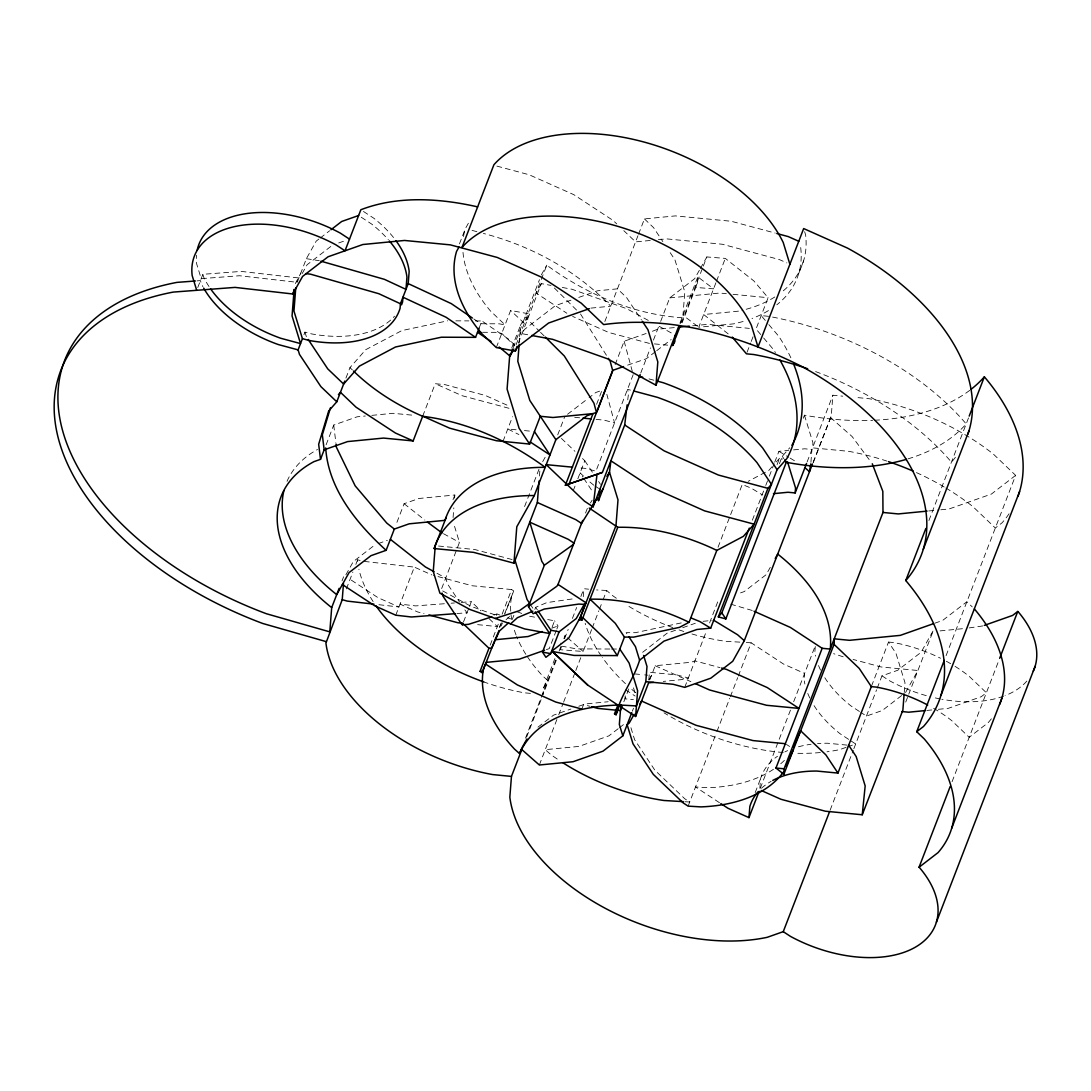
<?xml version="1.0" encoding="UTF-8"?>
<svg xmlns="http://www.w3.org/2000/svg" width="1091" height="1091" viewBox="0 0 1091 1091"><rect width="100%" height="100%" fill="white"/><g stroke="black" fill="none" stroke-linecap="round" stroke-linejoin="round"><path stroke-width="0.75" stroke-dasharray="5 3.75" d="M357.493 561.292L357.616 559.778L360.125 560.501M453.079 517.529L453.829 507.874M454.579 498.219L454.838 494.987L418.917 498.492L404.106 503.715L396.169 524.294M519.234 343.106L520.652 324.9L525.085 316.99L539.349 331.173M539.431 476.031L539.95 469.403M554.896 658.569L543.55 687.971L543.032 694.599L556.765 659.005M591.595 629.589L583.153 651.491L560.351 649.718L560.856 643.09M583.262 596.709L583.89 588.717L588.635 589.181M625.198 695.84L624.966 698.826L633.38 699.631M648.831 679.816L649.418 672.261L676.843 674.906L688.353 677.988L684.521 679.338L663.287 681.411M697.285 283.483L697.804 276.869L713.569 288.842L695.09 287.383L697.285 283.483L682.093 322.841M759.827 788.207L760.577 778.66A107.954 64.369 21.1 0 1 777.488 756.254M810.927 462.27L811.922 449.492L804.776 448.796L790.239 450.215M813.3 462.502L831.247 415.998L832.869 395.228L842.77 396.183M904.248 692.417L904.998 682.748L895.97 653.304L888.51 642.067L871.314 686.621M627.748 399.838L628.552 393.128L627.53 389.31L630.693 390.169M197.771 287.533L202.871 274.305L241.234 271.4L298.92 277.973L296.657 282.01M295.347 283.592L300.816 273.064M318.899 239.038L316.226 241.111L306.366 258.69L297.243 282.324L239.556 275.737L201.194 278.655L196.666 263.886A105.404 62.855 21.1 0 1 196.462 255.253M303.939 334.746L304.948 332.128L311.508 333.887A105.404 62.855 21.1 0 0 394.533 316.185M345.929 378.086L349.966 367.64L365.744 349.693L401.843 330.587L447.719 320.809M326.1 444.828L333.723 425.067L357.152 416.803L365.308 416.012M459.461 243.866L465.298 228.755L470.207 220M342.015 580.889L343.597 576.784M346.365 588.922L352.884 572.052M355.843 564.388L357.616 559.778M422.708 416.162L435.227 383.705L445.06 384.659L485.372 395.488L509.497 406.234M479.154 328.009L481.881 320.945L508.965 339.383L514.366 344.77L512.893 347.402M496.31 347.565L510.615 310.485L529.612 313.963L524.348 323.359L510.615 310.485M395.774 615.201L414.335 567.115L431.845 574.916M452.997 499.746L454.838 494.987M511.72 348.043L520.652 324.9M513.275 347.593L539.486 279.651M516.084 344.77L546.782 265.195C586.549 294.297 633.83 314.726 683.348 317.822L680.102 323.618M518.348 343.16L541.313 283.619L550.996 285.406M441.664 588.54L459.475 542.404L453.774 523.844M503.006 441.378L512.552 416.639M463.525 621.897L468.871 608.028M469.485 606.432L471.326 601.687L480.79 610.728M524.594 506.538L539.009 469.198M557.706 434.873L564.852 416.38M604.85 321.518L637.935 235.765M638.535 234.224L644.44 218.909L675.397 215.895L731.215 221.255L775.196 233.079M496.405 615.379L496.937 614.001L500.005 615.092M490.173 645.176L499.132 621.925M502.119 614.219L511.638 589.549L513.725 590.927L505.147 613.169M499.569 626.957L500.796 623.779M504.465 614.247L513.725 590.927M499.623 627.475L501.465 622.716M512.265 619.443L513.861 615.324M596.6 404.297L601.987 390.319L595.822 392.487L589.085 397.683M615.147 364.599L624.161 341.238L646.131 333.491M573.307 490.514L575.012 486.109M577.848 478.758L584.803 460.743L581.108 457.211M534.822 609.474L535.654 607.305L546.782 602.614L574.725 598.604M633.175 374.649L595.931 471.189L585.69 468.434L577.466 467.644M585.553 513.056L587.831 507.138M640.758 372.986L650.441 347.893M653.441 340.106L660.069 322.95M660.669 321.381L669.724 297.898L694.653 278.682L699.522 269.995M552.128 627.12L554.569 620.806L546.264 619.293M556.26 630.503L549.278 648.6L546.127 649.718M556.846 629.002L558.006 625.989L554.569 620.806M680.034 322.909L697.804 276.869M681.561 322.459L702.727 267.595M703.313 266.081L706.845 256.944L725.31 258.403L753.908 280.973L768.105 297.707L756.022 329.018L762.582 336.737M525.494 738.171L556.124 658.787M559.11 651.054L560.897 646.404M563.883 638.671L565.083 635.576L563.679 638.085M526.639 737.066L541.818 697.749M560.351 649.718L561.551 646.595M564.565 638.767L568.193 629.384M572.42 618.433L576.634 607.482M580.862 596.545L583.89 588.717M715.914 282.76L698.745 327.245L733.561 323.863A163.759 97.631 21.1 0 0 745.548 320.727M716.501 281.233L725.31 258.403M539.349 764.996L558.087 716.419M558.701 714.837L562.983 703.75M563.597 702.168L575.202 672.07M575.816 670.488L581.926 654.655M592.208 628.021L598.85 610.824M599.45 609.255L602.464 601.427M603.064 599.873L606.691 590.476L611.996 595.154A159.954 95.367 21.1 0 0 617.37 598.959M581.83 709.041L583.562 704.581L589.89 706.286M747.049 352.284L750.635 342.969M751.235 341.428L753.035 336.764M623.834 701.758L629.18 687.93M798.653 273.664L803.562 260.954M632.344 711.196L633.503 708.195M649.731 679.911L655.2 665.742L691.121 662.251L694.94 660.901L720.046 667.637M718.028 547.259L742.248 484.486L751.29 488.168L762.159 494.769M684.725 687.371L706.545 630.843M709.586 622.934L718.137 600.786M752.354 520.189L765.159 487.009M765.759 485.454L768.746 477.694M769.346 476.153L774.133 463.73M774.733 462.175L778.933 451.319L788.629 450.378M777.078 464.589L779.533 458.261L782.533 459.066M779.397 463.73L782.274 456.283L789.775 447.76M803.249 418.303L804.449 415.194A228.442 136.198 21.1 0 0 872.636 420.335M807.135 461.902L832.869 395.228M813.081 462.407L831.247 415.998M688.121 806.14L716.296 733.111M716.91 731.529L729.756 698.254M730.37 696.672L737.693 677.661M738.307 676.065L751.153 642.804L783.529 664.051L804.599 673.447L804.122 679.516A107.954 64.369 21.1 0 0 804.885 684.043M755.204 792.571L760.577 778.66M760.304 788.234L790.648 709.614M793.675 701.745L815.372 645.545L814.895 651.613A107.954 64.369 21.1 0 0 815.659 656.155M928.905 520.543L968.617 417.648M830.115 810.218L853.244 750.294M853.858 748.712L876.591 689.771M877.191 688.216L881.978 675.834L897.784 670.256L921.077 652.295L933.432 630.257L908.762 694.19M905.721 702.086L908.162 695.772M946.074 655.65L1015.639 475.376L993.315 454.047A177.956 106.1 21.1 0 0 869.2 398.72L854.335 397.288M952.075 781.688L999.056 659.919M501.137 625.975L502.501 622.906M302.18 273.541L307.103 264.745L332.55 245.12M345.902 574.793L353.334 561.551L375.236 544.654M541.286 274.987L546.782 265.195M541.313 283.619L536.049 293.015L566.843 313.226M542.704 461.629L546.045 455.683M700.34 268.536L706.845 256.944M543.55 687.971L547.764 680.457L542.732 676.025A159.954 95.367 21.1 0 1 526.735 655.691M642.64 652.309L667.037 633.23L676.461 629.902M648.94 679.938L651.422 675.534L644.686 674.879M770.273 567.334L766.141 574.698L744.239 591.581L738.102 593.749M905.544 692.553L917.913 670.501L881.051 666.956L853.08 659.441M590.436 502.951L592.168 500.142M772.033 466.771L768.828 470.426L748.153 481.363M776.315 461.902L779.533 458.261M506.033 619.715L509.565 616.524M320.236 238.015L329.618 230.774M567.538 414.294L587.749 398.72M655.418 351.697L646.24 358.775L626.67 365.458M656.727 350.688L671.156 339.56M537.986 727.138L553.519 715.164L570.907 709.041M618.161 728.72L608.901 735.852L578.966 746.408L545.255 749.681L550.573 754.358A159.954 95.367 21.1 0 0 560.106 760.959M619.47 727.697L624.761 723.619M1015.639 475.376L991.405 494.059L949.075 508.979L940.619 509.797M901.657 695.54L882.251 710.514L866.445 716.078L860.826 712.396M338.715 242.952L346.42 240.238M570.961 300.175L555.278 305.698L524.307 329.577L521.989 333.696L528.453 334.882M578.789 297.407L597.609 290.779L617.451 288.842L626.561 297.529L641.44 319.936M652.418 331.282L657.641 329.209L674.293 327.6M378.263 543.591L387.346 540.386M551.705 628.211L558.006 625.989M682.734 627.693L695.308 623.261M578.816 706.245L585.349 703.954L608.192 701.731M934.81 623.206L942.638 620.438L966.871 601.755L972.231 606.882M982.773 625.934L966.449 628.321M846.07 747.376L839.661 749.626A171.778 102.418 21.1 0 1 826.992 751.794M847.666 746.803L855.671 743.98L850.053 740.298M493.855 614.997L496.937 614.001M681.261 622.906L635.398 632.685L626.152 632.657L628.007 635.453M650.236 240.47L635.576 241.888L623.793 230.651M658.378 239.665L666.533 238.874L722.337 244.248L779.356 259.563L786.884 262.917M669.724 297.898L719.665 293.043L726.347 293.684M590.913 308.112L610.769 306.189C576.471 270.486 531.112 245.775 483.368 233.419M738.471 311.153L703.654 314.535L730.943 336.069M692.608 325.814L707.582 324.354L749.34 328.377M371.84 415.371L393.074 413.312L414.471 415.371M928.755 510.956L938.915 509.961M606.691 590.476L596.559 589.931M703.068 621.311L712.205 620.411M940.06 630.898L964.799 628.484M926.832 710.432L931.769 709.955M938.369 709.314L948.256 708.345L981.245 696.726L986.387 692.758L968.985 676.134A107.954 64.369 21.1 0 0 952.307 664.678M197.089 280.851L200.444 280.605L201.453 283.892A105.404 62.855 21.1 0 0 202.885 286.688M444.364 603.732L415.726 605.9L400.056 604.114L417.567 611.915L424.017 613.66M451.101 603.214L454.47 602.968M461.207 602.45L471.326 601.687M456.938 613.537L467.043 612.774L464.152 608.996M455.847 320.836L468.871 320.89M475.376 320.918L481.881 320.945M482.508 332.291L495.846 332.346L501.765 333.423L514.707 345.792M609.828 649.022L576.566 648.886L562.124 646.24M611.492 649.022L618.147 649.05M739.862 642.135L725.365 641.29A159.954 95.367 21.1 0 1 691.721 633.912M746.312 642.517L751.153 642.804M684.889 801.721L689.717 802.008L684.739 798.735L654.9 770.232L634.607 739.698L630.203 725.338M733.029 294.325L768.105 297.707M768.569 316.322L761.204 315.613L767.75 323.331M654.436 343.897L667.651 345.165M574.712 417.321L579.648 417.798M596.095 419.38L604.319 420.171L614.56 422.926L606.828 394.287M516.111 429.786L507.779 428.995L518.88 434.532M524.444 430.59L531.099 431.231M438.555 546.032L474.721 549.509L513.438 559.915M511.638 589.549L472.171 585.758L433.454 575.352M888.51 642.067L893.693 642.572A107.954 64.369 21.1 0 1 940.524 658.241M477.626 624.652L497.36 626.548L489.068 618.638M634.58 673.911L642.994 674.715M530.444 693.385L524.157 692.785A161.536 96.308 21.1 0 1 483.831 681.943M847.052 745.112L827.496 743.23A107.954 64.369 21.1 0 0 817.527 743.585M306.366 258.69L319.308 260.722M364.299 561.401L414.335 567.115M378.932 604.714L398.951 606.991L378.031 597.677L348.356 578.203M562.288 287.465L571.97 289.251L626.82 308.726L648.859 320.727M529.653 616.238L536.308 617.465M496.869 166.091L529.162 174.765L573.798 194.662L613.197 220.518L616.729 223.9M472.062 230.378L476.917 231.687M649.472 343.42L608.601 332.428L572.639 316.404M649.009 378.904L655.35 380.609M508.992 408.293L462.148 395.719L435.227 383.705M730.684 604.155L752.545 610.565M843.207 656.796L833.592 653.673M517.025 611.751L521.771 613.442M507.67 617.806L510.738 618.897M494.823 614.819L471.107 606.391L442.51 590.831M655.2 665.742L690.903 681.657M659.155 326.332L673.856 334.323M443.478 533.704L459.475 542.404M437 573.28L445.728 578.025L447.569 584.04L459.543 602.068M778.933 451.319L788.752 457.279M790.157 458.138L797.166 462.393M363.467 211.463L373.94 218.323A105.404 62.855 21.1 0 1 394.915 239.297M361.244 217.232L371.704 224.091A105.404 62.855 21.1 0 1 388.382 239.815M593.777 485.209L587.967 480.395M595.004 486.013L598.686 488.427M881.978 675.834L889.179 680.566A107.954 64.369 21.1 0 0 930.691 696.822M859.422 711.468L850.98 705.932A107.954 64.369 21.1 0 1 823.432 675.438M848.648 739.371L840.22 733.834A107.954 64.369 21.1 0 1 812.659 703.34M786.42 744.403L789.625 746.503M625.675 689.853L635.085 696.031M719.446 802.69L695.513 786.979L708.291 787.716A159.954 95.367 21.1 0 0 775.306 768.009M473.78 318.954L480.804 323.741L499.132 323.809L505.051 324.9L490.541 311.03A163.759 97.631 21.1 0 1 462.925 251.489M697.476 326.25L682.98 315.272L684.807 291.952L674.934 259.794L668.428 250.003M404.106 503.715L424.849 520.066M830.428 417.458L852.126 436.55L871.273 462.407M567.484 637.69L583.153 651.491M644.44 218.909L653.536 227.596L662.837 241.602M561.401 438.405L574.943 451.333M583.48 476.099L580.112 472.894L582.88 477.04M349.966 367.64L352.366 369.931M554.364 287.997L576.948 310.458M540.536 332.36L544.109 335.905M768.855 324.627L778.688 336.205A223.082 133.007 21.1 0 1 791.861 359.989M763.673 338.019L773.519 349.611A223.082 133.007 21.1 0 1 775.415 352.543M782.274 456.283L783.87 458.697M584.803 460.743L593.081 473.221M598.618 481.54L600.459 484.309M583.794 478.431L592.999 492.286M535.654 607.305L537.454 610.005M530.431 604.578L532.817 608.164M580.521 314.003L606.569 355.489M804.64 231.701L805.608 234.838A163.759 97.631 21.1 0 1 781.688 292.115M804.449 415.194L812.945 442.878L812.55 447.855L848.893 451.36A177.956 106.1 21.1 0 1 886.833 461.07M633.489 687.835L635.48 694.326M304.948 332.128L306.353 336.669M202.871 274.305L203.881 277.605A105.404 62.855 21.1 0 0 209.595 287.424M624.161 341.238L632.753 373.067M333.723 425.067L335.837 442.482M1026.836 681.111A107.954 64.369 21.1 0 1 1005.084 695.635M1003.556 696.208A107.954 64.369 21.1 0 1 941.806 699.249M940.237 698.949A107.954 64.369 21.1 0 1 932.287 697.217M946.32 661.255A107.954 64.369 21.1 0 1 950.82 663.792M933.637 708.345A107.954 64.369 21.1 0 1 951.802 720.687L969.19 737.298L988.173 722.665A177.956 106.1 21.1 0 0 991.364 718.778M784.838 751.931A107.954 64.369 21.1 0 1 787.647 750.608M798.489 746.776A107.954 64.369 21.1 0 1 811.104 744.253M761.491 788.275A107.954 64.369 21.1 0 1 771.187 781.292M809.808 698.022A107.954 64.369 21.1 0 1 807.749 693.358M820.568 670.119A107.954 64.369 21.1 0 1 818.509 665.455M820.364 752.531A171.778 102.418 21.1 0 1 794.957 753.226M783.297 752.531A171.778 102.418 21.1 0 1 664.051 712.832M635.671 692.662A171.778 102.418 21.1 0 1 630.462 688.23M625.457 683.675A171.778 102.418 21.1 0 1 602.259 657.314M601.264 655.896A171.778 102.418 21.1 0 1 585.171 623.288M683.812 631.484A159.954 95.367 21.1 0 1 679.079 629.889M672.779 627.625A159.954 95.367 21.1 0 1 625.811 604.496M784.402 760.359A159.954 95.367 21.1 0 1 780.706 763.768M916.44 472.608A177.956 106.1 21.1 0 1 944.424 487.145M945.87 488.018A177.956 106.1 21.1 0 1 972.995 506.688L995.333 528.003L1002.07 522.807A228.442 136.198 21.1 0 0 1009.475 513.138M969.776 390.305A228.442 136.198 21.1 0 1 874.396 420.253M815.618 371.595A228.442 136.198 21.1 0 1 951.447 462.148A228.442 136.198 21.1 0 0 956.875 455.342M908.053 458.847A228.442 136.198 21.1 0 0 966.19 423.922A228.442 136.198 21.1 0 0 771.801 316.935M774.801 296.984A163.759 97.631 21.1 0 1 741.962 310.362M800.699 247.548A163.759 97.631 21.1 0 1 776.792 304.825M768.446 310.594A163.759 97.631 21.1 0 1 752.026 318.49M373.108 601.55A161.536 96.308 21.1 0 1 358.912 569.284M525.848 654.314A159.954 95.367 21.1 0 1 516.643 636.489M516.043 634.948A159.954 95.367 21.1 0 1 513.479 627.27M511.72 619.552A159.954 95.367 21.1 0 1 510.847 612.869M510.724 611.205A159.954 95.367 21.1 0 1 511.829 595.181M463.511 236.57A163.759 97.631 21.1 0 1 465.298 228.755M287.028 481.308A161.536 96.308 21.1 0 1 317.495 449.465"/><path stroke-width="1.5" d="M294.134 289.374L292.061 315.967L300.53 343.583L280.782 338.278A105.404 62.855 21.1 0 1 210.563 288.815M295.77 287.779L293.956 311.058L302.425 338.674L298.102 349.884L299.493 354.425L320.89 386.623L336.778 401.802L328.691 410.993L318.667 444.296L320.495 459.338L313.99 461.629A161.536 96.308 21.1 0 0 331.691 607.619L329.796 631.866L266.463 613.756A274.291 163.541 21.1 0 1 62.405 429.881A274.291 163.541 21.1 0 1 177.001 282.378L195.425 280.987M343.488 583.494L342.233 599.668L325.936 643.09A161.536 96.308 21.1 0 0 492.587 774.569L511.461 776.397L521.784 749.653M395.951 240.688A105.404 62.855 21.1 0 1 409.166 271.359L408.211 283.605L400.438 303.748L400.083 308.317A105.404 62.855 21.1 0 1 308.985 340.433L302.425 338.674M435.268 545.718L433.25 571.479L439.891 593.136L469.907 609.474L524.757 628.948L549.659 633.516L535.299 611.901M509.797 354.33L507.083 389.092L519.098 428.245L529.612 444.064L540.331 416.285L553.001 417.498L592.999 413.612L565.356 485.25L602.396 472.417L640.144 374.568M519.098 344.756L517.802 361.312L529.817 400.465L555.865 439.673L534.304 495.546L516.793 526.762L513.943 563.188L473.63 552.36L434.163 548.555L446.274 517.161M511.461 776.397L509.838 797.153A171.778 102.418 21.1 0 0 767.246 937.305L783.256 931.659L829.515 811.799M513.943 563.188L537.358 502.515L539.049 480.995M643.608 655.446L646.99 666.465L645.804 681.643L636.435 705.932L617.942 704.922L614.533 713.773L616.06 714.769L619.565 704.759M616.06 714.769C620.411 695.172 633.762 679.529 639.599 660.178L663.996 641.113L696.972 629.48L710.691 628.143L749.285 528.126M620.902 704.609L619.347 724.506L622.825 735.866L602.982 751.167L573.061 761.723L539.349 764.996L521.28 749.094L519.548 753.554L514.529 749.135A159.954 95.367 21.1 0 1 483.613 668.278L486.259 662.373L519.343 659.155L544.545 650.277M531.672 335.483L552.646 339.328L607.496 358.789L655.991 385.205L657.818 361.898L647.959 329.741L642.367 321.327M619.47 705.918L635.603 716.501L637.621 690.753L629.125 663.069L619.811 649.063M675.315 335.128L674.797 341.742L672.615 345.642L674.402 341.006M720.865 803.603L727.902 808.226L748.972 817.623L749.844 806.481A107.954 64.369 21.1 0 1 758.109 791.725M773.464 493.664L788.016 492.259L795.162 492.941L795.544 487.963L787.552 461.902M810.804 463.866L809.495 471.707L805.008 467.766M904.125 694.026L902.871 710.132L862.245 814.759L825.382 811.213L780.965 799.28L761.218 790.484M572.53 467.18L546.223 464.643L584.531 501.233L593.109 506.851L596.954 475.008M596.695 497.837L598.536 500.605L599.914 489.232M593.109 506.851L624.693 424.985L627.134 404.856M330.45 407.829L322.336 434.791L324.163 449.833L320.495 459.338M326.059 641.576L262.713 623.466A274.291 163.541 21.1 0 1 58.655 439.578A274.291 163.541 21.1 0 1 173.251 292.088L235.07 287.397L292.743 293.984L294.434 289.606M336.778 401.802L344.783 381.073M331.691 607.619L339.137 588.335M324.163 449.833L347.593 441.582L383.514 438.077L413.148 440.928L422.708 416.162L449.628 428.163L496.473 440.75L529.612 444.064M283.905 490.636A161.536 96.308 21.1 0 0 336.71 594.622L349.093 572.557L370.995 555.66L386.119 550.328L394.328 529.053L409.139 523.83L445.06 520.339A161.536 96.308 21.1 0 1 545.186 467.33C509.224 440.9 467.112 421.862 422.653 416.285C397.383 405.402 373.258 390.346 353.552 371.076M308.207 339.478L327.75 368.881L343.624 384.046L359.416 366.112L395.515 346.993L441.378 337.214L475.553 337.351L479.154 328.009M499.173 347.033L510.002 356.089L512.729 349.011M459.011 247.043L456.556 251.421A163.759 97.631 21.1 0 0 481.799 333.696L496.31 347.565L515.307 351.043L517.12 346.311M442.005 593.054L442.932 596.068L461.357 623.793L462.407 624.788L462.939 623.411M480.067 671.347L482.904 671.074L482.167 672.724L480.067 671.347L488.973 648.272L491.796 647.999L499.323 631.144L508.733 622.634M482.167 672.724L494.455 641.126M608.369 358.353L610.169 361.216L612.637 370.408L568.902 484.445M596.982 411.662L612.747 370.817M582.689 520.462L558.019 584.421L586.153 602.9L585.294 604.455L578.83 604.073L544.314 609.037L533.185 613.715L528.412 606.555L544.368 565.206L572.884 544.818L573.961 543.086L568.206 539.295L529.776 522.166L541.791 561.32L544.368 565.206M598.536 500.605L609.501 472.185L610.878 460.797L650.263 486.654L704.595 510.874L754.099 524.171L743.394 536.336L716.814 550.41L689.076 622.293L679.557 627.339L633.694 637.117L624.434 637.076L615.324 623.37L590.026 599.204A141.189 84.184 21.1 0 1 689.076 622.293M584.476 603.896L576.253 618.556L559.124 631.771L550.682 653.618L545.923 657.3L542.486 652.118L550.914 630.271L538.354 611.355M655.991 385.205L678.861 325.964M675.602 337.91L679.775 327.095M589.249 508.065L617.765 527.321L581.98 620.043L579.335 619.879L585.294 604.455M579.335 619.879L615.979 525.617L617.997 499.855L609.501 472.185L606.896 476.372M617.288 655.596L608.178 641.89L582.88 617.724L580.235 617.561L568.725 638.099L551.582 651.313L574.043 655.432L617.288 655.596L624.434 637.076M622.129 706.177L620.424 710.582L597.8 708.4L591.472 706.709M622.825 735.866L631.771 712.696M635.603 716.501L648.6 682.843L653.495 682.366M784.674 459.897L786.27 462.311L725.842 618.911L718.314 616.892L767.914 488.345L771.432 484.349L757.031 462.652A161.536 96.308 21.1 0 0 657.6 397.397L633.857 391.014M718.314 616.892L721.833 612.883L777.092 469.689L786.747 458.725A223.082 133.007 21.1 0 0 779.874 359.935M795.162 492.941L806.535 463.457M645.804 681.643L673.229 684.289L684.725 687.371L710.827 678.166L732.729 661.282L744.294 640.662L812.481 463.961M748.972 817.623L759.104 791.343M872.282 463.77L882.824 491.345L882.987 512.456L784.074 768.8L783.87 774.296L775.96 768.023L822.164 648.299L830.278 649.077C834.056 610.21 806.454 576.825 777.706 554.078L775.237 558.497M783.87 774.296L834.26 643.785L834.22 638.835L849.507 640.308L900.307 635.371L933.241 623.752M783.256 931.659L790.457 936.378A107.954 64.369 21.1 0 0 913.481 948.215A107.954 64.369 21.1 0 0 919.754 867.931L919.045 867.263L938.028 852.63A177.956 106.1 21.1 0 0 924.241 738.907L916.726 731.72L923.463 726.524A228.442 136.198 21.1 0 0 905.762 580.535L925.864 528.439M969.217 416.08L984.368 376.818A228.442 136.198 21.1 0 1 1017.971 496.391M923.272 549.318L968.944 430.931M772.755 780.433A107.954 64.369 21.1 0 1 816.764 771.051L837.956 773.083L871.314 686.621L859.19 668.374L834.015 644.331M916.726 731.72L944.247 660.396M940.974 695.308L1019.58 491.591M919.045 867.263L950.234 786.434M999.656 658.35L1017.767 611.451L1018.462 612.119A107.954 64.369 21.1 0 1 1033.341 671.074M951.666 828.314L1001.811 698.349M936.392 922.181L1035.1 666.356M499.078 630.571L494.987 639.762L528.071 636.53L542.254 631.539M793.389 747.09L800.658 730.793L825.832 754.849L837.956 773.083M785.997 766.25L793.252 749.967M292.743 293.984L302.602 276.405L328.05 256.78L362.826 244.52L404.556 240.456L450.406 244.875L497.251 257.449L541.9 277.346L581.298 303.216L603.664 324.586C672.097 315.163 741.021 336.096 801.79 366.481A228.442 136.198 21.1 0 1 905.762 580.535M510.002 356.089L513.916 349.106M515.307 351.043L517.611 346.924L548.582 323.031L589.345 308.671M522.084 747.635L526.967 738.934M519.548 753.554C535.967 716.61 581.026 706.232 617.888 705.086L587.654 685.025L551.678 650.891M634.144 714.278L629.193 723.101L627.134 724.697L633.012 743.83L653.304 774.378L683.143 802.881L688.121 806.14L700.899 806.89A159.954 95.367 21.1 0 0 783.352 772.183M639.926 703.981L641.576 701.036L695.922 725.256L752.94 740.571L785.356 743.694M862.245 814.759L865.177 785.943L856.149 756.499L848.689 745.262M597.145 498.26L581.558 523.421L575.789 519.643L537.358 502.515M600.623 492.655L603.214 488.468M558.019 584.421L556.942 586.167L528.412 606.555M338.428 394.587L340.447 392.296L356.034 407.175L395.433 433.032L413.148 440.928M510.547 623.902L517.407 617.711L532.858 611.205M330.955 229.751L341.674 221.487L358.625 215.513M555.865 439.673L586.835 415.78L596.436 412.398L593.954 403.206L564.32 355.993L545.295 337.078M1017.767 611.451L1012.612 615.419L984.341 625.375M612.637 370.408L623.547 366.562M565.356 485.25L602.396 472.417M491.768 616.865L468.612 624.325L462.407 624.788M495.219 618.461L519.452 610.66L529.64 603.378L527.062 599.491L515.047 560.351M679.284 327.109L689.267 326.141M927.064 511.12L898.275 513.929L882.987 512.456M614.533 713.773L616.142 713.609M925.182 710.596L908.68 712.205L902.066 711.564M455.247 613.674L411.443 616.988L395.774 615.201L374.868 605.873L342.369 584.544M480.845 332.278L477.517 332.264L491.045 341.497M683.266 801.626L663.928 800.494A159.954 95.367 21.1 0 1 562.942 762.8M582.935 418.112L591.158 418.903M462.816 623.234L457.893 622.756L428.858 614.956M871.314 686.621L876.509 687.125A107.954 64.369 21.1 0 1 927.705 705.045M775.96 768.023L784.074 768.8M305.671 273.623L310.512 274.168L378.863 293.724L400.438 303.748M373.927 604.141L347.238 601.1L342.233 599.668M550.914 630.271L559.124 631.771M542.486 652.118L550.682 653.618M776.819 233.515L788.234 236.583L798.776 241.275M477.585 206.854C439.632 198.262 397.779 195.507 360.848 209.745L345.015 250.807L335.96 244.861A105.404 62.855 21.1 0 0 192.166 275.546L196.694 290.301M639.517 376.354L642.681 377.2M656.932 381.032L663.26 382.736A161.536 96.308 21.1 0 1 762.677 447.992L777.092 469.689M298.102 349.884L278.355 344.565A105.404 62.855 21.1 0 1 203.662 288.092M767.914 488.345L718.423 475.049L664.078 450.828L624.693 424.985M721.615 668.06L726.32 669.329L767.191 687.535L798.967 708.4L766.55 705.277L709.532 689.962L695.567 683.73M581.83 709.041L555.755 702.045L517.339 684.916L485.522 664.024M320.945 261.185L384.414 279.337L405.988 289.374L406.943 277.128A105.404 62.855 21.1 0 0 389.392 240.975M690.794 617.861L699.822 621.543L710.691 628.143M754.058 611.246L790.375 627.434L822.164 648.299M408.211 283.605L451.306 303.639L472.376 317.999M442.019 532.913L427.44 522.112M434.095 571.698L425.367 566.938L390.36 539.322M713.732 620.261L737.584 634.757L744.294 640.662M349.502 239.147L340.46 233.201A105.404 62.855 21.1 0 0 197.171 250.262M530.185 441.95L549.973 454.933L534.44 431.559M475.553 337.351L446.055 317.249L402.961 297.216L402.606 301.771A105.404 62.855 21.1 0 1 401.529 304.866M394.328 529.053L386.841 523.148L355.148 485.822L336.41 447.242L336.028 444.064M386.119 550.328C356.893 523.721 328.282 488.986 325.704 447.924M580.207 618.338L581.98 620.043M551.732 650.727L587.654 685.025M464.125 624.543L488.973 648.272M732.252 337.092L746.449 353.825L753.826 354.534A228.442 136.198 21.1 0 1 807.654 368.744M721.833 612.883L725.842 618.911M628.934 636.858L635.453 646.663L639.599 660.178M789.898 264.267L783.215 242.475A163.759 97.631 21.1 0 0 643.39 141.871A163.759 97.631 21.1 0 0 493.909 164.755L461.998 247.439A163.759 97.631 21.1 0 1 611.478 224.569A163.759 97.631 21.1 0 1 751.317 325.173L758 346.952L803.672 228.564L847.475 248.093A228.442 136.198 21.1 0 1 967.908 434.136M974.386 608.942A177.956 106.1 21.1 0 1 999.629 704.472M888.456 461.616A177.956 106.1 21.1 0 1 913.399 471.257M984.368 376.818A228.442 136.198 21.1 0 1 971.126 389.269M906.416 459.338A228.442 136.198 21.1 0 1 786.27 462.311M617.765 527.308A141.189 84.184 21.1 0 1 716.814 550.41M793.757 364.462A223.082 133.007 21.1 0 1 791.916 445.319M483.831 681.943A161.536 96.308 21.1 0 1 375.931 605.737M434.163 548.555A161.536 96.308 21.1 0 1 534.304 495.546"/></g></svg>
